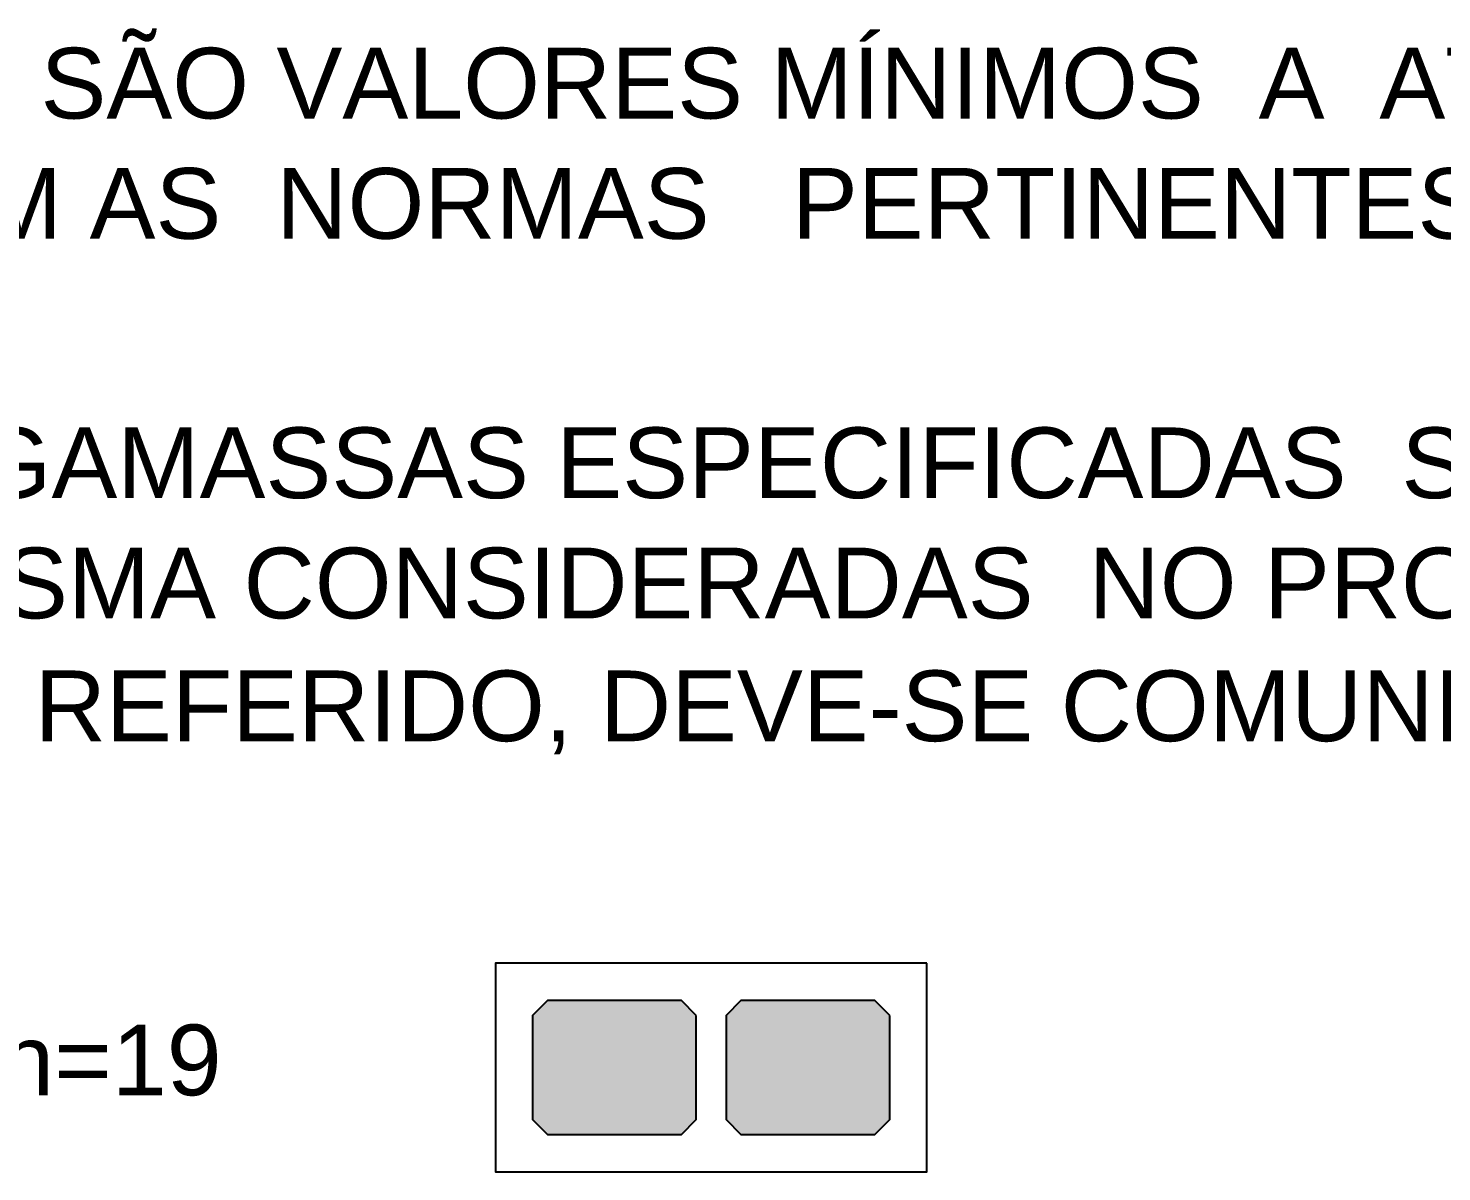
# Model space of a CAD drawing. Extents: x 0 to 119, y 0 to 84.
# Drawn here: x 107.499 to 111.298, y 44.735 to 47.807 of the extents above; entities that cross this region are included whole.
import ezdxf

# ---------------------------------------------------------------- set-up
doc = ezdxf.new("R2010")
doc.units = 0
doc.header["$MEASUREMENT"] = 0
doc.linetypes.add('ESTILO_TQS_0005', pattern=[0.4, 0.3, -0.1])
for name, color, linetype in [('27', 250, 'CONTINUOUS'), ('40', 7, 'CONTINUOUS'), ('9', 8, 'CONTINUOUS')]:
    doc.layers.add(name, color=color, linetype=linetype)
doc.styles.add('TQS_ARIAL', font='arial.ttf')

msp = doc.modelspace()

# ---------------------------------------------------------------- linework, layer by layer
at = {"layer": '27', "color": 250, "linetype": 'ESTILO_TQS_0005'}
for points in [[(109.294602, 45.154576), (109.254602, 45.194576), (108.894602, 45.194576), (108.854602, 45.154576), (108.854602, 44.874576), (108.894602, 44.834576), (109.254602, 44.834576), (109.294602, 44.874576), (109.294602, 45.154576)], [(109.814602, 45.154576), (109.774602, 45.194576), (109.414602, 45.194576), (109.374602, 45.154576), (109.374602, 44.874576), (109.414602, 44.834576), (109.774602, 44.834576), (109.814602, 44.874576), (109.814602, 45.154576)]]:
    msp.add_lwpolyline(points, dxfattribs=at)
at = {"layer": '40', "linetype": 'Continuous'}
msp.add_lwpolyline([(109.914602, 45.294576), (108.754602, 45.294576), (108.754602, 44.734576), (109.914602, 44.734576), (109.914602, 45.294576)], dxfattribs=at)
at = {"layer": '9', "color": 8, "linetype": 'Continuous'}
for points in [[(109.294602, 45.154576), (109.254602, 45.194576), (108.894602, 45.194576), (108.854602, 45.154576), (108.854602, 44.874576), (108.894602, 44.834576), (109.254602, 44.834576), (109.294602, 44.874576), (109.294602, 45.154576)], [(109.814602, 45.154576), (109.774602, 45.194576), (109.414602, 45.194576), (109.374602, 45.154576), (109.374602, 44.874576), (109.414602, 44.834576), (109.774602, 44.834576), (109.814602, 44.874576), (109.814602, 45.154576)]]:
    msp.add_lwpolyline(points, dxfattribs=at)
for points in [[(109.294602, 45.154576), (108.894602, 45.194576), (108.854602, 45.154576)], [(109.294602, 45.154576), (109.254602, 45.194576), (108.894602, 45.194576)], [(109.814602, 45.154576), (109.414602, 45.194576), (109.374602, 45.154576)], [(109.814602, 45.154576), (109.774602, 45.194576), (109.414602, 45.194576)], [(109.294602, 45.154576), (108.854602, 45.154576), (108.854602, 44.874576)], [(109.294602, 45.154576), (108.854602, 44.874576), (108.894602, 44.834576)], [(109.294602, 45.154576), (108.894602, 44.834576), (109.254602, 44.834576)], [(109.294602, 45.154576), (109.254602, 44.834576), (109.294602, 44.874576)], [(109.294602, 45.154576), (109.294602, 44.874576), (109.294602, 45.154576)], [(109.814602, 45.154576), (109.374602, 45.154576), (109.374602, 44.874576)], [(109.814602, 45.154576), (109.374602, 44.874576), (109.414602, 44.834576)], [(109.814602, 45.154576), (109.414602, 44.834576), (109.774602, 44.834576)], [(109.814602, 45.154576), (109.774602, 44.834576), (109.814602, 44.874576)], [(109.814602, 45.154576), (109.814602, 44.874576), (109.814602, 45.154576)]]:
    msp.add_solid(points, dxfattribs=at)

# ---------------------------------------------------------------- texts
at = {"layer": '40', "linetype": 'Continuous', "style": 'TQS_ARIAL'}
for s, p in [(' 4)  AS  RESISTÊNCIAS DE PRISMAS  ESPECIFICADAS SÃO VALORES MÍNIMOS  A  ATINGIR  E CONFIRMAR  ATRAVÉS  DE  ', (100.571259, 47.564279)), ('      ENSAIOS  REALIZADOS  EM  CONFORMIDADE COM AS  NORMAS   PERTINENTES,  EM   ESPECIAL  NBR 16868-1, ', (100.571259, 47.241279)), (' 5)  AS  RESISTÊNCIAS DOS BLOCOS,GRAUTES E ARGAMASSAS ESPECIFICADAS  SÃO VALORES MERAMENTE SUGERIDOS ', (100.571259, 46.544279)), ('      PARA QUE SE ATINJAM AS RESISTÊNCIAS DE PRISMA CONSIDERADAS  NO PROJETO. CASO NECESSÁRIO MODIFICÁ-LAS', (100.571259, 46.221279)), ('      PARA  GARANTIR O REQUISITO ANTERIORMENTE REFERIDO, DEVE-SE COMUNICAR  POR  ESCRITO  O  PROJETISTA  DOS  ', (100.571259, 45.891279)), ('BLOCO DE AMARRAÇÃO "T" 54x14 h=19', (102.970557, 44.939941))]:
    msp.add_text(s, height=0.19, dxfattribs=at).set_placement(p)

doc.saveas('drawing.dxf')
